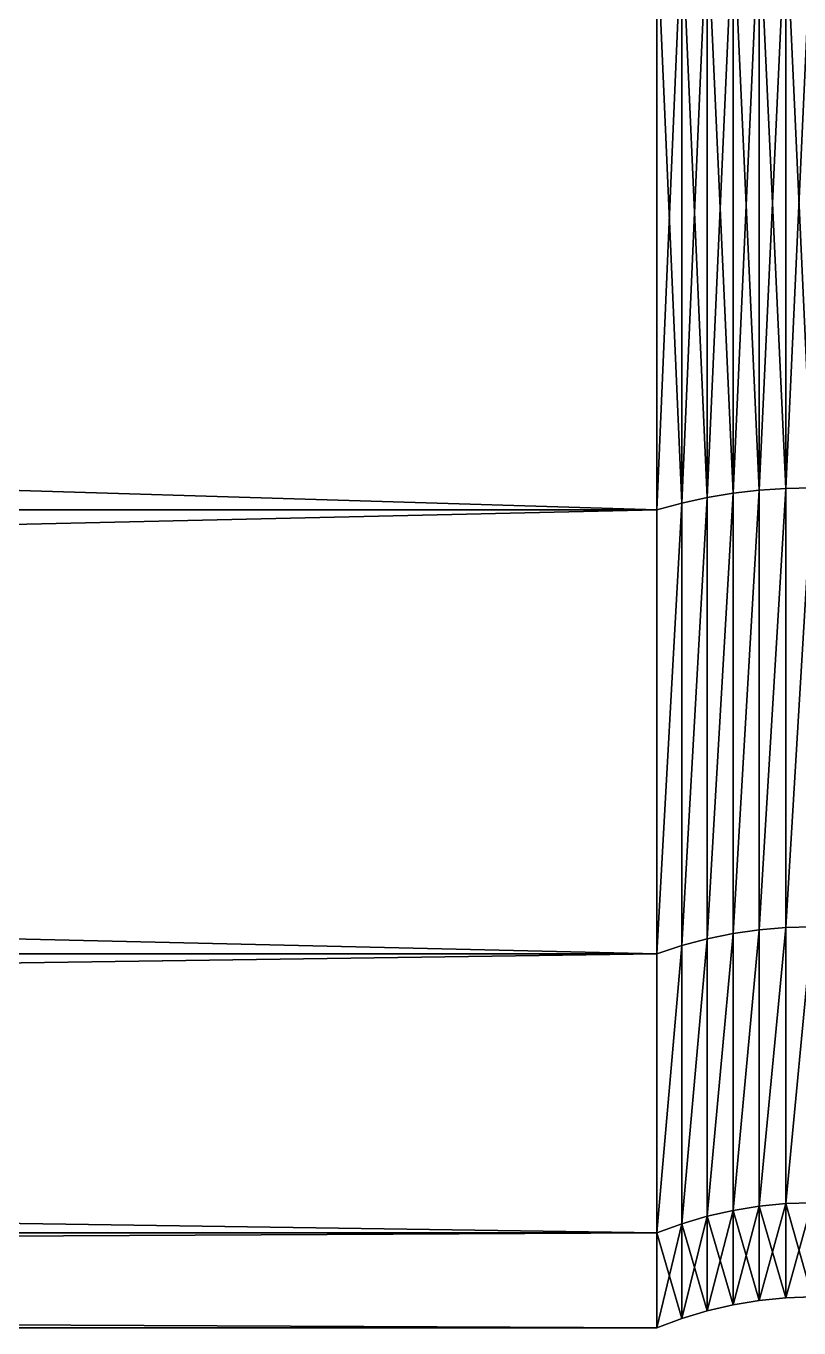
# Model space of a CAD drawing. Header units: millimetres. Extents: x 779 to 931, y 271 to 417.
# Drawn here: x 868.842 to 871.33, y 351.469 to 355.664 of the extents above; entities that cross this region are included whole.
import ezdxf

# ---------------------------------------------------------------- set-up
doc = ezdxf.new("R2010")
doc.units = ezdxf.units.MM

msp = doc.modelspace()

# ---------------------------------------------------------------- linework, layer by layer
at = {"extrusion": (1, -1.22465e-16, -1.83697e-16)}
for p, q in [((871.2026, 356.0137, 21.564), (871.2026, 354.1682, 20.1479)), ((871.2026, 354.1682, 7.5455), (871.2026, 356.0137, 6.1293)), ((871.2877, 356.018, 21.5567), (871.2877, 354.1741, 20.1419)), ((871.2877, 354.1741, 7.5514), (871.2877, 356.018, 6.1366)), ((870.8732, 354.1054, 20.2106), (870.8732, 355.9694, 21.6409)), ((870.8732, 355.9694, 6.0524), (870.8732, 354.1054, 7.4827)), ((870.9531, 355.9845, 21.6147), (870.9531, 354.1268, 20.1892)), ((870.9531, 354.1268, 7.5041), (870.9531, 355.9845, 6.0787)), ((871.0349, 355.997, 21.5931), (871.0349, 354.1445, 20.1716)), ((871.0349, 354.1445, 7.5218), (871.0349, 355.997, 6.1003)), ((871.1182, 356.0067, 21.5762), (871.1182, 354.1583, 20.1578)), ((871.1182, 354.1583, 7.5356), (871.1182, 356.0067, 6.1172)), ((871.1182, 354.1583, 20.1578), (871.2026, 354.1682, 20.1479)), ((871.1182, 354.1583, 7.5356), (871.2026, 354.1682, 7.5455)), ((871.2026, 354.1682, 20.1479), (871.2877, 354.1741, 20.1419)), ((871.2026, 354.1682, 7.5455), (871.2877, 354.1741, 7.5514)), ((871.2026, 354.1682, 20.1479), (871.2026, 352.752, 18.3023)), ((871.2026, 352.752, 9.391), (871.2026, 354.1682, 7.5455)), ((871.2877, 354.1741, 20.1419), (871.3732, 354.1761, 20.1399)), ((871.2877, 354.1741, 7.5514), (871.3732, 354.1761, 7.5534)), ((871.2877, 354.1741, 20.1419), (871.2877, 352.7593, 18.2981)), ((871.2877, 352.7593, 9.3953), (871.2877, 354.1741, 7.5514)), ((870.8732, 354.1054, 20.2106), (870.9531, 354.1268, 20.1892)), ((870.8732, 354.1054, 7.4827), (870.9531, 354.1268, 7.5041)), ((870.9531, 354.1268, 20.1892), (871.0349, 354.1445, 20.1716)), ((870.9531, 354.1268, 7.5041), (871.0349, 354.1445, 7.5218)), ((870.9531, 354.1268, 20.1892), (870.9531, 352.7014, 18.3315)), ((870.9531, 352.7014, 9.3618), (870.9531, 354.1268, 7.5041)), ((871.0349, 354.1445, 20.1716), (871.1182, 354.1583, 20.1578)), ((871.0349, 354.1445, 7.5218), (871.1182, 354.1583, 7.5356)), ((871.0349, 354.1445, 20.1716), (871.0349, 352.723, 18.319)), ((871.0349, 352.723, 9.3743), (871.0349, 354.1445, 7.5218)), ((871.1182, 354.1583, 20.1578), (871.1182, 352.7399, 18.3093)), ((871.1182, 352.7399, 9.384), (871.1182, 354.1583, 7.5356)), ((808.8732, 354.1054, 7.4827), (870.8732, 354.1054, 7.4827)), ((808.8732, 354.1054, 20.2106), (870.8732, 354.1054, 20.2106)), ((870.8732, 352.6751, 18.3467), (870.8732, 354.1054, 20.2106)), ((870.8732, 354.1054, 7.4827), (870.8732, 352.6751, 9.3467)), ((871.0349, 352.723, 18.319), (871.1182, 352.7399, 18.3093)), ((871.0349, 352.723, 9.3743), (871.1182, 352.7399, 9.384)), ((871.1182, 352.7399, 18.3093), (871.2026, 352.752, 18.3023)), ((871.1182, 352.7399, 9.384), (871.2026, 352.752, 9.391)), ((871.1182, 352.7399, 18.3093), (871.1182, 351.8482, 16.1567)), ((871.1182, 351.8482, 11.5366), (871.1182, 352.7399, 9.384)), ((871.2026, 352.752, 18.3023), (871.2877, 352.7593, 18.2981)), ((871.2026, 352.752, 9.391), (871.2877, 352.7593, 9.3953)), ((871.2026, 352.752, 18.3023), (871.2026, 351.8618, 16.1531)), ((871.2026, 351.8618, 11.5403), (871.2026, 352.752, 9.391)), ((871.2877, 352.7593, 18.2981), (871.3732, 352.7617, 18.2967)), ((871.2877, 352.7593, 9.3953), (871.3732, 352.7617, 9.3967)), ((871.2877, 352.7593, 18.2981), (871.2877, 351.8699, 16.1509)), ((871.2877, 351.8699, 11.5424), (871.2877, 352.7593, 9.3953)), ((870.8732, 352.6751, 18.3467), (870.9531, 352.7014, 18.3315)), ((870.8732, 352.6751, 9.3467), (870.9531, 352.7014, 9.3618)), ((870.9531, 352.7014, 18.3315), (871.0349, 352.723, 18.319)), ((870.9531, 352.7014, 9.3618), (871.0349, 352.723, 9.3743)), ((870.9531, 352.7014, 18.3315), (870.9531, 351.8053, 16.1682)), ((870.9531, 351.8053, 11.5251), (870.9531, 352.7014, 9.3618)), ((871.0349, 352.723, 18.319), (871.0349, 351.8294, 16.1617)), ((871.0349, 351.8294, 11.5316), (871.0349, 352.723, 9.3743)), ((808.8732, 352.6751, 9.3467), (870.8732, 352.6751, 9.3467)), ((808.8732, 352.6751, 18.3467), (870.8732, 352.6751, 18.3467)), ((870.8732, 351.776, 16.176), (870.8732, 352.6751, 18.3467)), ((870.8732, 352.6751, 9.3467), (870.8732, 351.776, 11.5173)), ((871.1182, 351.8482, 16.1567), (871.2026, 351.8618, 16.1531)), ((871.1182, 351.8482, 11.5366), (871.2026, 351.8618, 11.5403)), ((871.2026, 351.8618, 16.1531), (871.2877, 351.8699, 16.1509)), ((871.2026, 351.8618, 11.5403), (871.2877, 351.8699, 11.5424)), ((871.2026, 351.8618, 16.1531), (871.2026, 351.5581, 13.8467)), ((871.2026, 351.5581, 13.8467), (871.2026, 351.8618, 11.5403)), ((871.2877, 351.8699, 16.1509), (871.3732, 351.8726, 16.1502)), ((871.2877, 351.8699, 11.5424), (871.3732, 351.8726, 11.5432)), ((871.2877, 351.8699, 16.1509), (871.2877, 351.5665, 13.8467)), ((871.2877, 351.5665, 13.8467), (871.2877, 351.8699, 11.5424)), ((870.9531, 351.8053, 16.1682), (871.0349, 351.8294, 16.1617)), ((870.9531, 351.8053, 11.5251), (871.0349, 351.8294, 11.5316)), ((871.0349, 351.8294, 16.1617), (871.1182, 351.8482, 16.1567)), ((871.0349, 351.8294, 11.5316), (871.1182, 351.8482, 11.5366)), ((871.0349, 351.8294, 16.1617), (871.0349, 351.5246, 13.8467)), ((871.0349, 351.5246, 13.8467), (871.0349, 351.8294, 11.5316)), ((871.1182, 351.8482, 16.1567), (871.1182, 351.5441, 13.8467)), ((871.1182, 351.5441, 13.8467), (871.1182, 351.8482, 11.5366)), ((808.8732, 351.776, 11.5173), (870.8732, 351.776, 11.5173)), ((808.8732, 351.776, 16.176), (870.8732, 351.776, 16.176)), ((870.8732, 351.776, 16.176), (870.9531, 351.8053, 16.1682)), ((870.8732, 351.776, 11.5173), (870.9531, 351.8053, 11.5251)), ((870.8732, 351.4694, 13.8467), (870.8732, 351.776, 16.176)), ((870.8732, 351.776, 11.5173), (870.8732, 351.4694, 13.8467)), ((870.9531, 351.8053, 16.1682), (870.9531, 351.4996, 13.8467)), ((870.9531, 351.4996, 13.8467), (870.9531, 351.8053, 11.5251)), ((871.2026, 351.5581, 13.8467), (871.2877, 351.5665, 13.8467)), ((871.2877, 351.5665, 13.8467), (871.3732, 351.5694, 13.8467)), ((870.9531, 351.4996, 13.8467), (871.0349, 351.5246, 13.8467)), ((871.0349, 351.5246, 13.8467), (871.1182, 351.5441, 13.8467)), ((871.1182, 351.5441, 13.8467), (871.2026, 351.5581, 13.8467)), ((870.8732, 351.4694, 13.8467), (870.9531, 351.4996, 13.8467)), ((808.8732, 351.4694, 13.8467), (870.8732, 351.4694, 13.8467))]:
    msp.add_line(p, q, dxfattribs=at)

# ---------------------------------------------------------------- meshes
at = {"color": 160, "true_color": 0x3232ff}
mesh = msp.add_polyface(dxfattribs=at)
corners = [(871.2026, 354.1682, 20.1479), (871.1182, 356.0067, 21.5762), (871.1182, 354.1583, 20.1578), (871.2026, 356.0137, 21.564)]
mesh.append_faces([[corners[k] for k in face] for face in [(0, 1, 2), (1, 0, 3)]], dxfattribs={"vtx0": -1, "color": 160})
mesh = msp.add_polyface(dxfattribs=at)
corners = [(871.2026, 356.0137, 6.1293), (871.1182, 354.1583, 7.5356), (871.1182, 356.0067, 6.1172), (871.2026, 354.1682, 7.5455)]
mesh.append_faces([[corners[k] for k in face] for face in [(0, 1, 2), (1, 0, 3)]], dxfattribs={"vtx0": -1, "color": 160})
mesh = msp.add_polyface(dxfattribs=at)
corners = [(871.2877, 354.1741, 20.1419), (871.2026, 356.0137, 21.564), (871.2026, 354.1682, 20.1479), (871.2877, 356.018, 21.5567)]
mesh.append_faces([[corners[k] for k in face] for face in [(0, 1, 2), (1, 0, 3)]], dxfattribs={"vtx0": -1, "color": 160})
mesh = msp.add_polyface(dxfattribs=at)
corners = [(871.2877, 356.018, 6.1366), (871.2026, 354.1682, 7.5455), (871.2026, 356.0137, 6.1293), (871.2877, 354.1741, 7.5514)]
mesh.append_faces([[corners[k] for k in face] for face in [(0, 1, 2), (1, 0, 3)]], dxfattribs={"vtx0": -1, "color": 160})
mesh = msp.add_polyface(dxfattribs=at)
corners = [(871.3732, 354.1761, 20.1399), (871.2877, 356.018, 21.5567), (871.2877, 354.1741, 20.1419), (871.3732, 356.0194, 21.5543)]
mesh.append_faces([[corners[k] for k in face] for face in [(0, 1, 2), (1, 0, 3)]], dxfattribs={"vtx0": -1, "color": 160})
mesh = msp.add_polyface(dxfattribs=at)
corners = [(871.3732, 356.0194, 6.139), (871.2877, 354.1741, 7.5514), (871.2877, 356.018, 6.1366), (871.3732, 354.1761, 7.5534)]
mesh.append_faces([[corners[k] for k in face] for face in [(0, 1, 2), (1, 0, 3)]], dxfattribs={"vtx0": -1, "color": 160})
mesh = msp.add_polyface(dxfattribs=at)
corners = [(870.8732, 355.9694, 6.0524), (808.8732, 354.1054, 7.4827), (808.8732, 355.9694, 6.0524), (870.8732, 354.1054, 7.4827)]
mesh.append_faces([[corners[k] for k in face] for face in [(0, 1, 2), (1, 0, 3)]], dxfattribs={"vtx0": -1, "color": 160})
mesh = msp.add_polyface(dxfattribs=at)
corners = [(870.8732, 354.1054, 20.2106), (808.8732, 355.9694, 21.6409), (808.8732, 354.1054, 20.2106), (870.8732, 355.9694, 21.6409)]
mesh.append_faces([[corners[k] for k in face] for face in [(0, 1, 2), (1, 0, 3)]], dxfattribs={"vtx0": -1, "color": 160})
mesh = msp.add_polyface(dxfattribs=at)
corners = [(870.9531, 355.9845, 6.0787), (870.8732, 354.1054, 7.4827), (870.8732, 355.9694, 6.0524), (870.9531, 354.1268, 7.5041)]
mesh.append_faces([[corners[k] for k in face] for face in [(0, 1, 2), (1, 0, 3)]], dxfattribs={"vtx0": -1, "color": 160})
mesh = msp.add_polyface(dxfattribs=at)
corners = [(870.9531, 354.1268, 20.1892), (870.8732, 355.9694, 21.6409), (870.8732, 354.1054, 20.2106), (870.9531, 355.9845, 21.6147)]
mesh.append_faces([[corners[k] for k in face] for face in [(0, 1, 2), (1, 0, 3)]], dxfattribs={"vtx0": -1, "color": 160})
mesh = msp.add_polyface(dxfattribs=at)
corners = [(871.0349, 354.1445, 20.1716), (870.9531, 355.9845, 21.6147), (870.9531, 354.1268, 20.1892), (871.0349, 355.997, 21.5931)]
mesh.append_faces([[corners[k] for k in face] for face in [(0, 1, 2), (1, 0, 3)]], dxfattribs={"vtx0": -1, "color": 160})
mesh = msp.add_polyface(dxfattribs=at)
corners = [(871.0349, 355.997, 6.1003), (870.9531, 354.1268, 7.5041), (870.9531, 355.9845, 6.0787), (871.0349, 354.1445, 7.5218)]
mesh.append_faces([[corners[k] for k in face] for face in [(0, 1, 2), (1, 0, 3)]], dxfattribs={"vtx0": -1, "color": 160})
mesh = msp.add_polyface(dxfattribs=at)
corners = [(871.1182, 354.1583, 20.1578), (871.0349, 355.997, 21.5931), (871.0349, 354.1445, 20.1716), (871.1182, 356.0067, 21.5762)]
mesh.append_faces([[corners[k] for k in face] for face in [(0, 1, 2), (1, 0, 3)]], dxfattribs={"vtx0": -1, "color": 160})
mesh = msp.add_polyface(dxfattribs=at)
corners = [(871.1182, 356.0067, 6.1172), (871.0349, 354.1445, 7.5218), (871.0349, 355.997, 6.1003), (871.1182, 354.1583, 7.5356)]
mesh.append_faces([[corners[k] for k in face] for face in [(0, 1, 2), (1, 0, 3)]], dxfattribs={"vtx0": -1, "color": 160})
mesh = msp.add_polyface(dxfattribs=at)
corners = [(871.1182, 352.7399, 18.3093), (871.2026, 354.1682, 20.1479), (871.1182, 354.1583, 20.1578), (871.2026, 352.752, 18.3023)]
mesh.append_faces([[corners[k] for k in face] for face in [(0, 1, 2), (1, 0, 3)]], dxfattribs={"vtx0": -1, "color": 160})
mesh = msp.add_polyface(dxfattribs=at)
corners = [(871.1182, 352.7399, 9.384), (871.2026, 354.1682, 7.5455), (871.2026, 352.752, 9.391), (871.1182, 354.1583, 7.5356)]
mesh.append_faces([[corners[k] for k in face] for face in [(0, 1, 2), (1, 0, 3)]], dxfattribs={"vtx0": -1, "color": 160})
mesh = msp.add_polyface(dxfattribs=at)
corners = [(871.2026, 352.752, 18.3023), (871.2877, 354.1741, 20.1419), (871.2026, 354.1682, 20.1479), (871.2877, 352.7593, 18.2981)]
mesh.append_faces([[corners[k] for k in face] for face in [(0, 1, 2), (1, 0, 3)]], dxfattribs={"vtx0": -1, "color": 160})
mesh = msp.add_polyface(dxfattribs=at)
corners = [(871.2026, 352.752, 9.391), (871.2877, 354.1741, 7.5514), (871.2877, 352.7593, 9.3953), (871.2026, 354.1682, 7.5455)]
mesh.append_faces([[corners[k] for k in face] for face in [(0, 1, 2), (1, 0, 3)]], dxfattribs={"vtx0": -1, "color": 160})
mesh = msp.add_polyface(dxfattribs=at)
corners = [(871.2877, 352.7593, 18.2981), (871.3732, 354.1761, 20.1399), (871.2877, 354.1741, 20.1419), (871.3732, 352.7617, 18.2967)]
mesh.append_faces([[corners[k] for k in face] for face in [(0, 1, 2), (1, 0, 3)]], dxfattribs={"vtx0": -1, "color": 160})
mesh = msp.add_polyface(dxfattribs=at)
corners = [(871.2877, 352.7593, 9.3953), (871.3732, 354.1761, 7.5534), (871.3732, 352.7617, 9.3967), (871.2877, 354.1741, 7.5514)]
mesh.append_faces([[corners[k] for k in face] for face in [(0, 1, 2), (1, 0, 3)]], dxfattribs={"vtx0": -1, "color": 160})
mesh = msp.add_polyface(dxfattribs=at)
corners = [(870.8732, 352.6751, 9.3467), (870.9531, 354.1268, 7.5041), (870.9531, 352.7014, 9.3618), (870.8732, 354.1054, 7.4827)]
mesh.append_faces([[corners[k] for k in face] for face in [(0, 1, 2), (1, 0, 3)]], dxfattribs={"vtx0": -1, "color": 160})
mesh = msp.add_polyface(dxfattribs=at)
corners = [(870.8732, 352.6751, 18.3467), (870.9531, 354.1268, 20.1892), (870.8732, 354.1054, 20.2106), (870.9531, 352.7014, 18.3315)]
mesh.append_faces([[corners[k] for k in face] for face in [(0, 1, 2), (1, 0, 3)]], dxfattribs={"vtx0": -1, "color": 160})
mesh = msp.add_polyface(dxfattribs=at)
corners = [(870.9531, 352.7014, 18.3315), (871.0349, 354.1445, 20.1716), (870.9531, 354.1268, 20.1892), (871.0349, 352.723, 18.319)]
mesh.append_faces([[corners[k] for k in face] for face in [(0, 1, 2), (1, 0, 3)]], dxfattribs={"vtx0": -1, "color": 160})
mesh = msp.add_polyface(dxfattribs=at)
corners = [(870.9531, 352.7014, 9.3618), (871.0349, 354.1445, 7.5218), (871.0349, 352.723, 9.3743), (870.9531, 354.1268, 7.5041)]
mesh.append_faces([[corners[k] for k in face] for face in [(0, 1, 2), (1, 0, 3)]], dxfattribs={"vtx0": -1, "color": 160})
mesh = msp.add_polyface(dxfattribs=at)
corners = [(871.0349, 352.723, 18.319), (871.1182, 354.1583, 20.1578), (871.0349, 354.1445, 20.1716), (871.1182, 352.7399, 18.3093)]
mesh.append_faces([[corners[k] for k in face] for face in [(0, 1, 2), (1, 0, 3)]], dxfattribs={"vtx0": -1, "color": 160})
mesh = msp.add_polyface(dxfattribs=at)
corners = [(871.0349, 352.723, 9.3743), (871.1182, 354.1583, 7.5356), (871.1182, 352.7399, 9.384), (871.0349, 354.1445, 7.5218)]
mesh.append_faces([[corners[k] for k in face] for face in [(0, 1, 2), (1, 0, 3)]], dxfattribs={"vtx0": -1, "color": 160})
mesh = msp.add_polyface(dxfattribs=at)
corners = [(808.8732, 354.1054, 7.4827), (870.8732, 352.6751, 9.3467), (808.8732, 352.6751, 9.3467), (870.8732, 354.1054, 7.4827)]
mesh.append_faces([[corners[k] for k in face] for face in [(0, 1, 2), (1, 0, 3)]], dxfattribs={"vtx0": -1, "color": 160})
mesh = msp.add_polyface(dxfattribs=at)
corners = [(808.8732, 352.6751, 18.3467), (870.8732, 354.1054, 20.2106), (808.8732, 354.1054, 20.2106), (870.8732, 352.6751, 18.3467)]
mesh.append_faces([[corners[k] for k in face] for face in [(0, 1, 2), (1, 0, 3)]], dxfattribs={"vtx0": -1, "color": 160})
mesh = msp.add_polyface(dxfattribs=at)
corners = [(871.0349, 351.8294, 16.1617), (871.1182, 352.7399, 18.3093), (871.0349, 352.723, 18.319), (871.1182, 351.8482, 16.1567)]
mesh.append_faces([[corners[k] for k in face] for face in [(0, 1, 2), (1, 0, 3)]], dxfattribs={"vtx0": -1, "color": 160})
mesh = msp.add_polyface(dxfattribs=at)
corners = [(871.0349, 351.8294, 11.5316), (871.1182, 352.7399, 9.384), (871.1182, 351.8482, 11.5366), (871.0349, 352.723, 9.3743)]
mesh.append_faces([[corners[k] for k in face] for face in [(0, 1, 2), (1, 0, 3)]], dxfattribs={"vtx0": -1, "color": 160})
mesh = msp.add_polyface(dxfattribs=at)
corners = [(871.1182, 351.8482, 16.1567), (871.2026, 352.752, 18.3023), (871.1182, 352.7399, 18.3093), (871.2026, 351.8618, 16.1531)]
mesh.append_faces([[corners[k] for k in face] for face in [(0, 1, 2), (1, 0, 3)]], dxfattribs={"vtx0": -1, "color": 160})
mesh = msp.add_polyface(dxfattribs=at)
corners = [(871.1182, 351.8482, 11.5366), (871.2026, 352.752, 9.391), (871.2026, 351.8618, 11.5403), (871.1182, 352.7399, 9.384)]
mesh.append_faces([[corners[k] for k in face] for face in [(0, 1, 2), (1, 0, 3)]], dxfattribs={"vtx0": -1, "color": 160})
mesh = msp.add_polyface(dxfattribs=at)
corners = [(871.2026, 351.8618, 16.1531), (871.2877, 352.7593, 18.2981), (871.2026, 352.752, 18.3023), (871.2877, 351.8699, 16.1509)]
mesh.append_faces([[corners[k] for k in face] for face in [(0, 1, 2), (1, 0, 3)]], dxfattribs={"vtx0": -1, "color": 160})
mesh = msp.add_polyface(dxfattribs=at)
corners = [(871.2026, 351.8618, 11.5403), (871.2877, 352.7593, 9.3953), (871.2877, 351.8699, 11.5424), (871.2026, 352.752, 9.391)]
mesh.append_faces([[corners[k] for k in face] for face in [(0, 1, 2), (1, 0, 3)]], dxfattribs={"vtx0": -1, "color": 160})
mesh = msp.add_polyface(dxfattribs=at)
corners = [(871.2877, 351.8699, 16.1509), (871.3732, 352.7617, 18.2967), (871.2877, 352.7593, 18.2981), (871.3732, 351.8726, 16.1502)]
mesh.append_faces([[corners[k] for k in face] for face in [(0, 1, 2), (1, 0, 3)]], dxfattribs={"vtx0": -1, "color": 160})
mesh = msp.add_polyface(dxfattribs=at)
corners = [(871.2877, 351.8699, 11.5424), (871.3732, 352.7617, 9.3967), (871.3732, 351.8726, 11.5432), (871.2877, 352.7593, 9.3953)]
mesh.append_faces([[corners[k] for k in face] for face in [(0, 1, 2), (1, 0, 3)]], dxfattribs={"vtx0": -1, "color": 160})
mesh = msp.add_polyface(dxfattribs=at)
corners = [(870.8732, 351.776, 16.176), (870.9531, 352.7014, 18.3315), (870.8732, 352.6751, 18.3467), (870.9531, 351.8053, 16.1682)]
mesh.append_faces([[corners[k] for k in face] for face in [(0, 1, 2), (1, 0, 3)]], dxfattribs={"vtx0": -1, "color": 160})
mesh = msp.add_polyface(dxfattribs=at)
corners = [(870.8732, 351.776, 11.5173), (870.9531, 352.7014, 9.3618), (870.9531, 351.8053, 11.5251), (870.8732, 352.6751, 9.3467)]
mesh.append_faces([[corners[k] for k in face] for face in [(0, 1, 2), (1, 0, 3)]], dxfattribs={"vtx0": -1, "color": 160})
mesh = msp.add_polyface(dxfattribs=at)
corners = [(870.9531, 351.8053, 16.1682), (871.0349, 352.723, 18.319), (870.9531, 352.7014, 18.3315), (871.0349, 351.8294, 16.1617)]
mesh.append_faces([[corners[k] for k in face] for face in [(0, 1, 2), (1, 0, 3)]], dxfattribs={"vtx0": -1, "color": 160})
mesh = msp.add_polyface(dxfattribs=at)
corners = [(870.9531, 351.8053, 11.5251), (871.0349, 352.723, 9.3743), (871.0349, 351.8294, 11.5316), (870.9531, 352.7014, 9.3618)]
mesh.append_faces([[corners[k] for k in face] for face in [(0, 1, 2), (1, 0, 3)]], dxfattribs={"vtx0": -1, "color": 160})
mesh = msp.add_polyface(dxfattribs=at)
corners = [(808.8732, 352.6751, 9.3467), (870.8732, 351.776, 11.5173), (808.8732, 351.776, 11.5173), (870.8732, 352.6751, 9.3467)]
mesh.append_faces([[corners[k] for k in face] for face in [(0, 1, 2), (1, 0, 3)]], dxfattribs={"vtx0": -1, "color": 160})
mesh = msp.add_polyface(dxfattribs=at)
corners = [(808.8732, 351.776, 16.176), (870.8732, 352.6751, 18.3467), (808.8732, 352.6751, 18.3467), (870.8732, 351.776, 16.176)]
mesh.append_faces([[corners[k] for k in face] for face in [(0, 1, 2), (1, 0, 3)]], dxfattribs={"vtx0": -1, "color": 160})
mesh = msp.add_polyface(dxfattribs=at)
corners = [(871.1182, 351.5441, 13.8467), (871.2026, 351.8618, 16.1531), (871.1182, 351.8482, 16.1567), (871.2026, 351.5581, 13.8467)]
mesh.append_faces([[corners[k] for k in face] for face in [(0, 1, 2), (1, 0, 3)]], dxfattribs={"vtx0": -1, "color": 160})
mesh = msp.add_polyface(dxfattribs=at)
corners = [(871.1182, 351.8482, 11.5366), (871.2026, 351.5581, 13.8467), (871.1182, 351.5441, 13.8467), (871.2026, 351.8618, 11.5403)]
mesh.append_faces([[corners[k] for k in face] for face in [(0, 1, 2), (1, 0, 3)]], dxfattribs={"vtx0": -1, "color": 160})
mesh = msp.add_polyface(dxfattribs=at)
corners = [(871.2026, 351.5581, 13.8467), (871.2877, 351.8699, 16.1509), (871.2026, 351.8618, 16.1531), (871.2877, 351.5665, 13.8467)]
mesh.append_faces([[corners[k] for k in face] for face in [(0, 1, 2), (1, 0, 3)]], dxfattribs={"vtx0": -1, "color": 160})
mesh = msp.add_polyface(dxfattribs=at)
corners = [(871.2026, 351.8618, 11.5403), (871.2877, 351.5665, 13.8467), (871.2026, 351.5581, 13.8467), (871.2877, 351.8699, 11.5424)]
mesh.append_faces([[corners[k] for k in face] for face in [(0, 1, 2), (1, 0, 3)]], dxfattribs={"vtx0": -1, "color": 160})
mesh = msp.add_polyface(dxfattribs=at)
corners = [(871.2877, 351.5665, 13.8467), (871.3732, 351.8726, 16.1502), (871.2877, 351.8699, 16.1509), (871.3732, 351.5694, 13.8467)]
mesh.append_faces([[corners[k] for k in face] for face in [(0, 1, 2), (1, 0, 3)]], dxfattribs={"vtx0": -1, "color": 160})
mesh = msp.add_polyface(dxfattribs=at)
corners = [(871.2877, 351.8699, 11.5424), (871.3732, 351.5694, 13.8467), (871.2877, 351.5665, 13.8467), (871.3732, 351.8726, 11.5432)]
mesh.append_faces([[corners[k] for k in face] for face in [(0, 1, 2), (1, 0, 3)]], dxfattribs={"vtx0": -1, "color": 160})
mesh = msp.add_polyface(dxfattribs=at)
corners = [(870.9531, 351.4996, 13.8467), (871.0349, 351.8294, 16.1617), (870.9531, 351.8053, 16.1682), (871.0349, 351.5246, 13.8467)]
mesh.append_faces([[corners[k] for k in face] for face in [(0, 1, 2), (1, 0, 3)]], dxfattribs={"vtx0": -1, "color": 160})
mesh = msp.add_polyface(dxfattribs=at)
corners = [(870.9531, 351.8053, 11.5251), (871.0349, 351.5246, 13.8467), (870.9531, 351.4996, 13.8467), (871.0349, 351.8294, 11.5316)]
mesh.append_faces([[corners[k] for k in face] for face in [(0, 1, 2), (1, 0, 3)]], dxfattribs={"vtx0": -1, "color": 160})
mesh = msp.add_polyface(dxfattribs=at)
corners = [(871.0349, 351.5246, 13.8467), (871.1182, 351.8482, 16.1567), (871.0349, 351.8294, 16.1617), (871.1182, 351.5441, 13.8467)]
mesh.append_faces([[corners[k] for k in face] for face in [(0, 1, 2), (1, 0, 3)]], dxfattribs={"vtx0": -1, "color": 160})
mesh = msp.add_polyface(dxfattribs=at)
corners = [(871.0349, 351.8294, 11.5316), (871.1182, 351.5441, 13.8467), (871.0349, 351.5246, 13.8467), (871.1182, 351.8482, 11.5366)]
mesh.append_faces([[corners[k] for k in face] for face in [(0, 1, 2), (1, 0, 3)]], dxfattribs={"vtx0": -1, "color": 160})
mesh = msp.add_polyface(dxfattribs=at)
corners = [(808.8732, 351.776, 11.5173), (870.8732, 351.4694, 13.8467), (808.8732, 351.4694, 13.8467), (870.8732, 351.776, 11.5173)]
mesh.append_faces([[corners[k] for k in face] for face in [(0, 1, 2), (1, 0, 3)]], dxfattribs={"vtx0": -1, "color": 160})
mesh = msp.add_polyface(dxfattribs=at)
corners = [(808.8732, 351.4694, 13.8467), (870.8732, 351.776, 16.176), (808.8732, 351.776, 16.176), (870.8732, 351.4694, 13.8467)]
mesh.append_faces([[corners[k] for k in face] for face in [(0, 1, 2), (1, 0, 3)]], dxfattribs={"vtx0": -1, "color": 160})
mesh = msp.add_polyface(dxfattribs=at)
corners = [(870.8732, 351.4694, 13.8467), (870.9531, 351.8053, 16.1682), (870.8732, 351.776, 16.176), (870.9531, 351.4996, 13.8467)]
mesh.append_faces([[corners[k] for k in face] for face in [(0, 1, 2), (1, 0, 3)]], dxfattribs={"vtx0": -1, "color": 160})
mesh = msp.add_polyface(dxfattribs=at)
corners = [(870.8732, 351.776, 11.5173), (870.9531, 351.4996, 13.8467), (870.8732, 351.4694, 13.8467), (870.9531, 351.8053, 11.5251)]
mesh.append_faces([[corners[k] for k in face] for face in [(0, 1, 2), (1, 0, 3)]], dxfattribs={"vtx0": -1, "color": 160})

doc.saveas('drawing.dxf')
